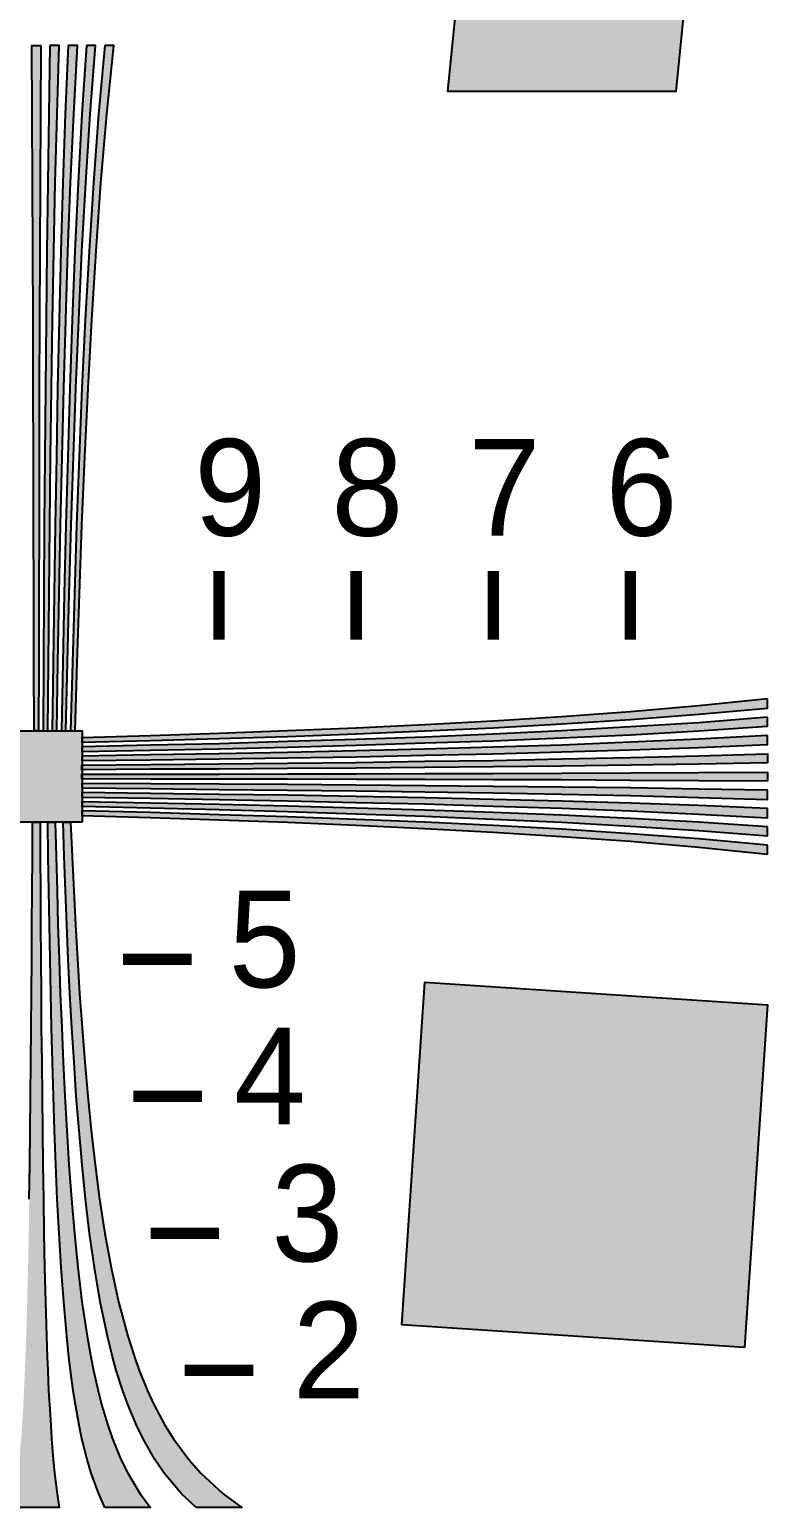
# Model space of a CAD drawing. Header units: millimetres. Extents: x 0 to 420, y 0 to 297.
# Drawn here: x 71.1 to 111.1, y 47 to 127.1 of the extents above; entities that cross this region are included whole.
import ezdxf

# ---------------------------------------------------------------- set-up
doc = ezdxf.new("R2010")
doc.units = ezdxf.units.MM
for name, color, linetype in [('LABELS', 7, 'Continuous'), ('PERIPHERY', 7, 'Continuous'), ('SFR', 7, 'Continuous')]:
    doc.layers.add(name, color=color, linetype=linetype)

msp = doc.modelspace()

# ---------------------------------------------------------------- hatches: boundary and pattern name
at = {"layer": 'PERIPHERY', "true_color": 0x000000}
h = msp.add_hatch(color=7, dxfattribs=at)
h.dxf.hatch_style = 1
h.paths.add_polyline_path([(71.748, 126.225), (71.723, 122.512), (71.711, 118.8), (71.686, 115.087), (71.674, 111.375), (71.661, 107.662), (71.661, 103.95), (71.649, 100.237), (71.637, 96.525), (71.637, 92.812), (71.625, 89.099), (71.378, 89.099), (71.365, 92.812), (71.365, 96.525), (71.353, 100.237), (71.353, 103.95), (71.341, 107.662), (71.329, 111.375), (71.316, 115.087), (71.291, 118.8), (71.279, 122.512), (71.254, 126.225), (71.748, 126.225)])
h = msp.add_hatch(color=7, dxfattribs=at)
h.dxf.hatch_style = 1
h.paths.add_polyline_path([(72.243, 126.225), (72.18, 122.512), (72.118, 118.8), (72.069, 115.087), (72.032, 111.375), (71.994, 107.662), (71.97, 103.95), (71.933, 100.237), (71.908, 96.525), (71.895, 92.812), (71.871, 89.099), (72.118, 89.099), (72.155, 92.812), (72.192, 96.525), (72.229, 100.237), (72.279, 103.95), (72.328, 107.662), (72.377, 111.375), (72.452, 115.087), (72.526, 118.8), (72.625, 122.512), (72.737, 126.225), (72.243, 126.225)])
h = msp.add_hatch(color=7, dxfattribs=at)
h.dxf.hatch_style = 1
h.paths.add_polyline_path([(73.233, 126.225), (73.072, 122.512), (72.948, 118.8), (72.837, 115.087), (72.738, 111.375), (72.651, 107.662), (72.589, 103.95), (72.515, 100.237), (72.466, 96.525), (72.416, 92.812), (72.367, 89.099), (72.614, 89.099), (72.676, 92.812), (72.738, 96.525), (72.812, 100.237), (72.899, 103.95), (72.985, 107.662), (73.097, 111.375), (73.209, 115.087), (73.357, 118.8), (73.53, 122.512), (73.728, 126.225), (73.233, 126.225)])
h = msp.add_hatch(color=7, dxfattribs=at)
h.dxf.hatch_style = 1
h.paths.add_polyline_path([(74.223, 126.225), (73.976, 122.512), (73.766, 118.8), (73.592, 115.087), (73.444, 111.375), (73.32, 107.662), (73.209, 103.95), (73.097, 100.237), (73.011, 96.525), (72.937, 92.812), (72.862, 89.099), (73.109, 89.099), (73.196, 92.812), (73.283, 96.525), (73.394, 100.237), (73.518, 103.95), (73.642, 107.662), (73.802, 111.375), (73.975, 115.087), (74.185, 118.8), (74.42, 122.512), (74.717, 126.225), (74.223, 126.225)])
h = msp.add_hatch(color=7, dxfattribs=at)
h.dxf.hatch_style = 1
h.paths.add_polyline_path([(75.213, 126.225), (74.878, 122.512), (74.594, 118.8), (74.359, 115.087), (74.149, 111.375), (73.976, 107.662), (73.827, 103.95), (73.678, 100.237), (73.567, 96.525), (73.456, 92.812), (73.357, 89.099), (73.604, 89.099), (73.715, 92.812), (73.839, 96.525), (73.975, 100.237), (74.136, 103.95), (74.309, 107.662), (74.507, 111.375), (74.742, 115.087), (75.002, 118.8), (75.324, 122.512), (75.707, 126.225), (75.213, 126.225)])
h = msp.add_hatch(color=7, dxfattribs=at)
h.dxf.hatch_style = 1
h.paths.add_polyline_path([(111.103, 90.831), (107.39, 90.448), (103.678, 90.126), (99.965, 89.866), (96.253, 89.631), (92.54, 89.433), (88.827, 89.247), (85.115, 89.099), (81.402, 88.962), (77.69, 88.838), (73.977, 88.727), (73.977, 88.48), (77.69, 88.579), (81.402, 88.69), (85.115, 88.802), (88.827, 88.938), (92.54, 89.099), (96.253, 89.272), (99.965, 89.482), (103.678, 89.717), (107.39, 90.001), (111.103, 90.336), (111.103, 90.831)])
h = msp.add_hatch(color=7, dxfattribs=at)
h.dxf.hatch_style = 1
h.paths.add_polyline_path([(111.103, 89.841), (107.39, 89.543), (103.678, 89.309), (99.965, 89.099), (96.253, 88.926), (92.54, 88.765), (88.827, 88.628), (85.115, 88.517), (81.402, 88.405), (77.69, 88.319), (73.977, 88.232), (73.977, 87.985), (77.69, 88.06), (81.402, 88.134), (85.115, 88.22), (88.827, 88.319), (92.54, 88.443), (96.253, 88.567), (99.965, 88.715), (103.678, 88.888), (107.39, 89.099), (111.103, 89.346), (111.103, 89.841)])
h = msp.add_hatch(color=7, dxfattribs=at)
h.dxf.hatch_style = 1
h.paths.add_polyline_path([(73.978, 84.15), (69.028, 84.15), (69.028, 89.1), (73.978, 89.1), (73.978, 84.15)])
h = msp.add_hatch(color=7, dxfattribs=at)
h.dxf.hatch_style = 1
h.paths.add_polyline_path([(111.103, 88.851), (107.39, 88.652), (103.678, 88.48), (99.965, 88.331), (96.253, 88.22), (92.54, 88.108), (88.827, 88.009), (85.115, 87.935), (81.402, 87.861), (77.69, 87.799), (73.977, 87.736), (73.977, 87.489), (77.69, 87.538), (81.402, 87.588), (85.115, 87.637), (88.827, 87.699), (92.54, 87.774), (96.253, 87.86), (99.965, 87.959), (103.678, 88.07), (107.39, 88.194), (111.103, 88.355), (111.103, 88.851)])
h = msp.add_hatch(color=7, dxfattribs=at)
h.dxf.hatch_style = 1
h.paths.add_polyline_path([(111.103, 87.366), (107.39, 87.304), (103.678, 87.242), (99.965, 87.193), (96.253, 87.155), (92.54, 87.118), (88.827, 87.081), (85.115, 87.056), (81.402, 87.031), (77.69, 87.019), (73.977, 86.994), (73.977, 87.241), (77.69, 87.278), (81.402, 87.316), (85.115, 87.353), (88.827, 87.39), (92.54, 87.452), (96.253, 87.502), (99.965, 87.576), (103.678, 87.65), (107.39, 87.749), (111.103, 87.861), (111.103, 87.366)])
h = msp.add_hatch(color=7, dxfattribs=at)
h.dxf.hatch_style = 1
h.paths.add_polyline_path([(111.103, 86.376), (107.39, 86.401), (103.678, 86.413), (99.965, 86.438), (96.253, 86.45), (92.54, 86.463), (88.827, 86.463), (85.115, 86.475), (81.402, 86.487), (77.69, 86.487), (73.977, 86.499), (73.977, 86.746), (77.69, 86.759), (81.402, 86.759), (85.115, 86.771), (88.827, 86.771), (92.54, 86.784), (96.253, 86.795), (99.965, 86.808), (103.678, 86.833), (107.39, 86.845), (111.103, 86.87), (111.103, 86.376)])
h = msp.add_hatch(color=7, dxfattribs=at)
h.dxf.hatch_style = 1
h.paths.add_polyline_path([(111.103, 85.881), (107.39, 85.943), (103.678, 86.005), (99.965, 86.054), (96.253, 86.092), (92.54, 86.129), (88.827, 86.154), (85.115, 86.191), (81.402, 86.216), (77.69, 86.228), (73.977, 86.253), (73.977, 86.006), (77.69, 85.968), (81.402, 85.931), (85.115, 85.894), (88.827, 85.845), (92.54, 85.796), (96.253, 85.746), (99.965, 85.672), (103.678, 85.597), (107.39, 85.498), (111.103, 85.387), (111.103, 85.881)])
h = msp.add_hatch(color=7, dxfattribs=at)
h.dxf.hatch_style = 1
h.paths.add_polyline_path([(111.103, 84.891), (107.39, 85.052), (103.678, 85.175), (99.965, 85.287), (96.253, 85.386), (92.54, 85.473), (88.827, 85.535), (85.115, 85.609), (81.402, 85.658), (77.69, 85.707), (73.977, 85.757), (73.977, 85.51), (77.69, 85.448), (81.402, 85.386), (85.115, 85.311), (88.827, 85.225), (92.54, 85.138), (96.253, 85.027), (99.965, 84.915), (103.678, 84.767), (107.39, 84.594), (111.103, 84.396), (111.103, 84.891)])
h = msp.add_hatch(color=7, dxfattribs=at)
h.dxf.hatch_style = 1
h.paths.add_polyline_path([(111.103, 83.901), (107.39, 84.148), (103.678, 84.358), (99.965, 84.532), (96.253, 84.68), (92.54, 84.804), (88.827, 84.915), (85.115, 85.027), (81.402, 85.113), (77.69, 85.187), (73.977, 85.262), (73.977, 85.015), (77.69, 84.928), (81.402, 84.841), (85.115, 84.73), (88.827, 84.606), (92.54, 84.482), (96.253, 84.322), (99.965, 84.149), (103.678, 83.939), (107.39, 83.703), (111.103, 83.406), (111.103, 83.901)])
h = msp.add_hatch(color=7, dxfattribs=at)
h.dxf.hatch_style = 1
h.paths.add_polyline_path([(70.265, 47.025), (70.377, 47.768), (70.513, 48.882), (70.587, 49.624), (70.674, 50.738), (70.736, 51.48), (70.798, 52.594), (70.835, 53.337), (70.884, 54.45), (70.91, 55.193), (70.959, 56.307), (71.008, 58.163), (71.058, 60.019), (71.095, 61.875), (71.12, 63.732), (71.145, 65.588), (71.169, 67.444), (71.194, 69.3), (71.207, 71.157), (71.231, 73.013), (71.244, 74.869), (71.256, 76.726), (71.268, 78.582), (71.28, 80.438), (71.293, 82.294), (71.293, 84.151), (71.713, 84.151), (71.713, 82.294), (71.726, 80.438), (71.738, 78.582), (71.75, 76.726), (71.762, 74.869), (71.774, 73.013), (71.799, 71.157), (71.812, 69.3), (71.837, 67.444), (71.862, 65.588), (71.887, 63.732), (71.912, 61.875), (71.949, 60.019), (71.998, 58.163), (72.047, 56.307), (72.097, 55.193), (72.122, 54.45), (72.171, 53.337), (72.208, 52.594), (72.282, 51.48), (72.332, 50.738), (72.418, 49.624), (72.493, 48.882), (72.629, 47.768), (72.74, 47.025), (70.265, 47.025)])
h = msp.add_hatch(color=7, dxfattribs=at)
h.dxf.hatch_style = 1
h.paths.add_polyline_path([(75.215, 47.025), (74.881, 47.768), (74.472, 48.882), (74.25, 49.624), (73.977, 50.738), (73.829, 51.48), (73.619, 52.594), (73.507, 53.337), (73.359, 54.45), (73.272, 55.193), (73.148, 56.307), (72.988, 58.163), (72.851, 60.019), (72.74, 61.875), (72.641, 63.732), (72.566, 65.588), (72.492, 67.444), (72.43, 69.3), (72.381, 71.157), (72.332, 73.013), (72.282, 74.869), (72.245, 76.726), (72.208, 78.582), (72.183, 80.438), (72.146, 82.294), (72.121, 84.151), (72.529, 84.151), (72.579, 82.294), (72.628, 80.438), (72.677, 78.582), (72.739, 76.726), (72.802, 74.869), (72.876, 73.013), (72.962, 71.157), (73.049, 69.3), (73.148, 67.444), (73.272, 65.588), (73.408, 63.732), (73.569, 61.875), (73.755, 60.019), (73.977, 58.163), (74.25, 56.307), (74.448, 55.193), (74.596, 54.45), (74.844, 53.337), (75.042, 52.594), (75.376, 51.48), (75.623, 50.738), (76.081, 49.624), (76.452, 48.882), (77.133, 47.768), (77.69, 47.025), (75.215, 47.025)])
h = msp.add_hatch(color=7, dxfattribs=at)
h.dxf.hatch_style = 1
h.paths.add_polyline_path([(80.165, 47.025), (79.373, 47.768), (78.433, 48.882), (77.926, 49.624), (77.282, 50.738), (76.923, 51.48), (76.453, 52.594), (76.181, 53.337), (75.834, 54.45), (75.624, 55.193), (75.352, 56.307), (74.968, 58.163), (74.659, 60.019), (74.386, 61.875), (74.164, 63.732), (73.978, 65.588), (73.817, 67.444), (73.669, 69.3), (73.545, 71.157), (73.433, 73.013), (73.322, 74.869), (73.236, 76.726), (73.149, 78.582), (73.075, 80.438), (73.013, 82.294), (72.951, 84.151), (73.359, 84.151), (73.446, 82.294), (73.532, 80.438), (73.619, 78.582), (73.73, 76.726), (73.842, 74.869), (73.978, 73.013), (74.126, 71.157), (74.287, 69.3), (74.473, 67.444), (74.683, 65.588), (74.93, 63.732), (75.215, 61.875), (75.549, 60.019), (75.958, 58.163), (76.453, 56.307), (76.812, 55.193), (77.072, 54.45), (77.517, 53.337), (77.864, 52.594), (78.47, 51.48), (78.928, 50.738), (79.757, 49.624), (80.413, 48.882), (81.626, 47.768), (82.641, 47.025), (80.165, 47.025)])
h = msp.add_hatch(color=7, dxfattribs=at)
h.dxf.hatch_style = 1
h.paths.add_polyline_path([(111.103, 82.91), (107.39, 83.245), (103.678, 83.529), (99.965, 83.765), (96.253, 83.975), (92.54, 84.148), (88.827, 84.297), (85.115, 84.445), (81.402, 84.557), (77.69, 84.668), (73.977, 84.767), (73.977, 84.52), (77.69, 84.408), (81.402, 84.285), (85.115, 84.148), (88.827, 83.988), (92.54, 83.814), (96.253, 83.617), (99.965, 83.381), (103.678, 83.121), (107.39, 82.8), (111.103, 82.416), (111.103, 82.91)])
at = {"layer": 'SFR', "true_color": 0x000000}
h = msp.add_hatch(color=7, dxfattribs=at)
h.dxf.hatch_style = 1
h.paths.add_polyline_path([(36.853, 173.25), (31.903, 123.75), (44.278, 123.75), (46.385, 144.824), (95.395, 139.923), (93.778, 123.749), (106.153, 123.749), (111.103, 173.249), (98.727, 173.249), (96.62, 152.175), (47.61, 157.076), (49.228, 173.249), (36.853, 173.249), (36.853, 173.25)])
h = msp.add_hatch(color=7, dxfattribs=at)
h.dxf.hatch_style = 1
h.paths.add_polyline_path([(109.866, 55.687), (91.303, 56.924), (92.54, 75.487), (111.104, 74.249), (109.866, 55.687)])

# ---------------------------------------------------------------- linework, layer by layer
at = {"layer": 'PERIPHERY', "color": 250}
for points in [[(71.748, 126.225), (71.723, 122.512), (71.711, 118.8), (71.686, 115.087), (71.674, 111.375), (71.661, 107.662), (71.661, 103.95), (71.649, 100.237), (71.637, 96.525), (71.637, 92.812), (71.625, 89.099), (71.378, 89.099), (71.365, 92.812), (71.365, 96.525), (71.353, 100.237), (71.353, 103.95), (71.341, 107.662), (71.329, 111.375), (71.316, 115.087), (71.291, 118.8), (71.279, 122.512), (71.254, 126.225), (71.748, 126.225)], [(72.243, 126.225), (72.18, 122.512), (72.118, 118.8), (72.069, 115.087), (72.032, 111.375), (71.994, 107.662), (71.97, 103.95), (71.933, 100.237), (71.908, 96.525), (71.895, 92.812), (71.871, 89.099), (72.118, 89.099), (72.155, 92.812), (72.192, 96.525), (72.229, 100.237), (72.279, 103.95), (72.328, 107.662), (72.377, 111.375), (72.452, 115.087), (72.526, 118.8), (72.625, 122.512), (72.737, 126.225), (72.243, 126.225)], [(73.233, 126.225), (73.072, 122.512), (72.948, 118.8), (72.837, 115.087), (72.738, 111.375), (72.651, 107.662), (72.589, 103.95), (72.515, 100.237), (72.466, 96.525), (72.416, 92.812), (72.367, 89.099), (72.614, 89.099), (72.676, 92.812), (72.738, 96.525), (72.812, 100.237), (72.899, 103.95), (72.985, 107.662), (73.097, 111.375), (73.209, 115.087), (73.357, 118.8), (73.53, 122.512), (73.728, 126.225), (73.233, 126.225)], [(74.223, 126.225), (73.976, 122.512), (73.766, 118.8), (73.592, 115.087), (73.444, 111.375), (73.32, 107.662), (73.209, 103.95), (73.097, 100.237), (73.011, 96.525), (72.937, 92.812), (72.862, 89.099), (73.109, 89.099), (73.196, 92.812), (73.283, 96.525), (73.394, 100.237), (73.518, 103.95), (73.642, 107.662), (73.802, 111.375), (73.975, 115.087), (74.185, 118.8), (74.42, 122.512), (74.717, 126.225), (74.223, 126.225)], [(75.213, 126.225), (74.878, 122.512), (74.594, 118.8), (74.359, 115.087), (74.149, 111.375), (73.976, 107.662), (73.827, 103.95), (73.678, 100.237), (73.567, 96.525), (73.456, 92.812), (73.357, 89.099), (73.604, 89.099), (73.715, 92.812), (73.839, 96.525), (73.975, 100.237), (74.136, 103.95), (74.309, 107.662), (74.507, 111.375), (74.742, 115.087), (75.002, 118.8), (75.324, 122.512), (75.707, 126.225), (75.213, 126.225)], [(111.103, 90.831), (107.39, 90.448), (103.678, 90.126), (99.965, 89.866), (96.253, 89.631), (92.54, 89.433), (88.827, 89.247), (85.115, 89.099), (81.402, 88.962), (77.69, 88.838), (73.977, 88.727), (73.977, 88.48), (77.69, 88.579), (81.402, 88.69), (85.115, 88.802), (88.827, 88.938), (92.54, 89.099), (96.253, 89.272), (99.965, 89.482), (103.678, 89.717), (107.39, 90.001), (111.103, 90.336), (111.103, 90.831)], [(111.103, 89.841), (107.39, 89.543), (103.678, 89.309), (99.965, 89.099), (96.253, 88.926), (92.54, 88.765), (88.827, 88.628), (85.115, 88.517), (81.402, 88.405), (77.69, 88.319), (73.977, 88.232), (73.977, 87.985), (77.69, 88.06), (81.402, 88.134), (85.115, 88.22), (88.827, 88.319), (92.54, 88.443), (96.253, 88.567), (99.965, 88.715), (103.678, 88.888), (107.39, 89.099), (111.103, 89.346), (111.103, 89.841)], [(73.978, 84.15), (69.028, 84.15), (69.028, 89.1), (73.978, 89.1), (73.978, 84.15)], [(111.103, 88.851), (107.39, 88.652), (103.678, 88.48), (99.965, 88.331), (96.253, 88.22), (92.54, 88.108), (88.827, 88.009), (85.115, 87.935), (81.402, 87.861), (77.69, 87.799), (73.977, 87.736), (73.977, 87.489), (77.69, 87.538), (81.402, 87.588), (85.115, 87.637), (88.827, 87.699), (92.54, 87.774), (96.253, 87.86), (99.965, 87.959), (103.678, 88.07), (107.39, 88.194), (111.103, 88.355), (111.103, 88.851)], [(111.103, 87.366), (107.39, 87.304), (103.678, 87.242), (99.965, 87.193), (96.253, 87.155), (92.54, 87.118), (88.827, 87.081), (85.115, 87.056), (81.402, 87.031), (77.69, 87.019), (73.977, 86.994), (73.977, 87.241), (77.69, 87.278), (81.402, 87.316), (85.115, 87.353), (88.827, 87.39), (92.54, 87.452), (96.253, 87.502), (99.965, 87.576), (103.678, 87.65), (107.39, 87.749), (111.103, 87.861), (111.103, 87.366)], [(111.103, 86.376), (107.39, 86.401), (103.678, 86.413), (99.965, 86.438), (96.253, 86.45), (92.54, 86.463), (88.827, 86.463), (85.115, 86.475), (81.402, 86.487), (77.69, 86.487), (73.977, 86.499), (73.977, 86.746), (77.69, 86.759), (81.402, 86.759), (85.115, 86.771), (88.827, 86.771), (92.54, 86.784), (96.253, 86.795), (99.965, 86.808), (103.678, 86.833), (107.39, 86.845), (111.103, 86.87), (111.103, 86.376)], [(111.103, 85.881), (107.39, 85.943), (103.678, 86.005), (99.965, 86.054), (96.253, 86.092), (92.54, 86.129), (88.827, 86.154), (85.115, 86.191), (81.402, 86.216), (77.69, 86.228), (73.977, 86.253), (73.977, 86.006), (77.69, 85.968), (81.402, 85.931), (85.115, 85.894), (88.827, 85.845), (92.54, 85.796), (96.253, 85.746), (99.965, 85.672), (103.678, 85.597), (107.39, 85.498), (111.103, 85.387), (111.103, 85.881)], [(111.103, 84.891), (107.39, 85.052), (103.678, 85.175), (99.965, 85.287), (96.253, 85.386), (92.54, 85.473), (88.827, 85.535), (85.115, 85.609), (81.402, 85.658), (77.69, 85.707), (73.977, 85.757), (73.977, 85.51), (77.69, 85.448), (81.402, 85.386), (85.115, 85.311), (88.827, 85.225), (92.54, 85.138), (96.253, 85.027), (99.965, 84.915), (103.678, 84.767), (107.39, 84.594), (111.103, 84.396), (111.103, 84.891)], [(111.103, 83.901), (107.39, 84.148), (103.678, 84.358), (99.965, 84.532), (96.253, 84.68), (92.54, 84.804), (88.827, 84.915), (85.115, 85.027), (81.402, 85.113), (77.69, 85.187), (73.977, 85.262), (73.977, 85.015), (77.69, 84.928), (81.402, 84.841), (85.115, 84.73), (88.827, 84.606), (92.54, 84.482), (96.253, 84.322), (99.965, 84.149), (103.678, 83.939), (107.39, 83.703), (111.103, 83.406), (111.103, 83.901)], [(75.215, 47.025), (74.881, 47.768), (74.472, 48.882), (74.25, 49.624), (73.977, 50.738), (73.829, 51.48), (73.619, 52.594), (73.507, 53.337), (73.359, 54.45), (73.272, 55.193), (73.148, 56.307), (72.988, 58.163), (72.851, 60.019), (72.74, 61.875), (72.641, 63.732), (72.566, 65.588), (72.492, 67.444), (72.43, 69.3), (72.381, 71.157), (72.332, 73.013), (72.282, 74.869), (72.245, 76.726), (72.208, 78.582), (72.183, 80.438), (72.146, 82.294), (72.121, 84.151), (72.529, 84.151), (72.579, 82.294), (72.628, 80.438), (72.677, 78.582), (72.739, 76.726), (72.802, 74.869), (72.876, 73.013), (72.962, 71.157), (73.049, 69.3), (73.148, 67.444), (73.272, 65.588), (73.408, 63.732), (73.569, 61.875), (73.755, 60.019), (73.977, 58.163), (74.25, 56.307), (74.448, 55.193), (74.596, 54.45), (74.844, 53.337), (75.042, 52.594), (75.376, 51.48), (75.623, 50.738), (76.081, 49.624), (76.452, 48.882), (77.133, 47.768), (77.69, 47.025), (75.215, 47.025)], [(80.165, 47.025), (79.373, 47.768), (78.433, 48.882), (77.926, 49.624), (77.282, 50.738), (76.923, 51.48), (76.453, 52.594), (76.181, 53.337), (75.834, 54.45), (75.624, 55.193), (75.352, 56.307), (74.968, 58.163), (74.659, 60.019), (74.386, 61.875), (74.164, 63.732), (73.978, 65.588), (73.817, 67.444), (73.669, 69.3), (73.545, 71.157), (73.433, 73.013), (73.322, 74.869), (73.236, 76.726), (73.149, 78.582), (73.075, 80.438), (73.013, 82.294), (72.951, 84.151), (73.359, 84.151), (73.446, 82.294), (73.532, 80.438), (73.619, 78.582), (73.73, 76.726), (73.842, 74.869), (73.978, 73.013), (74.126, 71.157), (74.287, 69.3), (74.473, 67.444), (74.683, 65.588), (74.93, 63.732), (75.215, 61.875), (75.549, 60.019), (75.958, 58.163), (76.453, 56.307), (76.812, 55.193), (77.072, 54.45), (77.517, 53.337), (77.864, 52.594), (78.47, 51.48), (78.928, 50.738), (79.757, 49.624), (80.413, 48.882), (81.626, 47.768), (82.641, 47.025), (80.165, 47.025)], [(111.103, 82.91), (107.39, 83.245), (103.678, 83.529), (99.965, 83.765), (96.253, 83.975), (92.54, 84.148), (88.827, 84.297), (85.115, 84.445), (81.402, 84.557), (77.69, 84.668), (73.977, 84.767), (73.977, 84.52), (77.69, 84.408), (81.402, 84.285), (85.115, 84.148), (88.827, 83.988), (92.54, 83.814), (96.253, 83.617), (99.965, 83.381), (103.678, 83.121), (107.39, 82.8), (111.103, 82.416), (111.103, 82.91)]]:
    msp.add_lwpolyline(points, close=True, dxfattribs=at)
at = {"layer": 'PERIPHERY', "color": 250, "lineweight": 35, "const_width": 0.619}
for points in [[(81.403, 94.048), (81.403, 97.761)], [(88.828, 94.048), (88.828, 97.761)], [(96.253, 94.048), (96.253, 97.761)], [(103.678, 94.048), (103.678, 97.761)], [(79.918, 76.725), (76.206, 76.725)], [(80.475, 69.3), (76.763, 69.3)], [(81.403, 61.875), (77.691, 61.875)], [(83.26, 54.45), (79.547, 54.45)]]:
    msp.add_lwpolyline(points, dxfattribs=at)
at = {"layer": 'PERIPHERY', "color": 250}
msp.add_lwpolyline([(71.12, 63.732), (71.145, 65.588), (71.169, 67.444), (71.194, 69.3), (71.207, 71.157), (71.231, 73.013), (71.244, 74.869), (71.256, 76.726), (71.268, 78.582), (71.28, 80.438), (71.293, 82.294), (71.293, 84.151), (71.713, 84.151), (71.713, 82.294), (71.726, 80.438), (71.738, 78.582), (71.75, 76.726), (71.762, 74.869), (71.774, 73.013), (71.799, 71.157), (71.812, 69.3), (71.837, 67.444), (71.862, 65.588), (71.887, 63.732), (71.912, 61.875), (71.949, 60.019), (71.998, 58.163), (72.047, 56.307), (72.097, 55.193), (72.122, 54.45), (72.171, 53.337), (72.208, 52.594), (72.282, 51.48), (72.332, 50.738), (72.418, 49.624), (72.493, 48.882), (72.629, 47.768), (72.74, 47.025), (70.265, 47.025)], dxfattribs=at)
at = {"layer": 'PERIPHERY', "color": 250, "true_color": 0x000000}
for points in [[(71.748, 126.225), (71.254, 126.225), (71.279, 122.512)], [(71.748, 126.225), (71.279, 122.512), (71.291, 118.8)], [(71.748, 126.225), (71.291, 118.8), (71.316, 115.087)], [(71.748, 126.225), (71.316, 115.087), (71.329, 111.375)], [(71.748, 126.225), (71.329, 111.375), (71.341, 107.662)], [(71.748, 126.225), (71.341, 107.662), (71.353, 103.95)], [(71.748, 126.225), (71.353, 103.95), (71.353, 100.237)], [(71.748, 126.225), (71.353, 100.237), (71.365, 96.525)], [(71.748, 126.225), (71.365, 96.525), (71.365, 92.812)], [(71.748, 126.225), (71.365, 92.812), (71.378, 89.099)], [(71.378, 89.099), (71.723, 122.512), (71.748, 126.225)], [(72.737, 126.225), (71.97, 103.95), (71.933, 100.237)], [(71.933, 100.237), (72.625, 122.512), (72.737, 126.225)], [(72.737, 126.225), (71.994, 107.662), (71.97, 103.95)], [(72.737, 126.225), (72.032, 111.375), (71.994, 107.662)], [(72.737, 126.225), (72.069, 115.087), (72.032, 111.375)], [(72.737, 126.225), (72.118, 118.8), (72.069, 115.087)], [(72.737, 126.225), (72.18, 122.512), (72.118, 118.8)], [(72.737, 126.225), (72.243, 126.225), (72.18, 122.512)], [(73.728, 126.225), (72.738, 111.375), (72.651, 107.662)], [(72.651, 107.662), (73.53, 122.512), (73.728, 126.225)], [(73.728, 126.225), (72.837, 115.087), (72.738, 111.375)], [(73.728, 126.225), (72.948, 118.8), (72.837, 115.087)], [(73.728, 126.225), (73.072, 122.512), (72.948, 118.8)], [(73.728, 126.225), (73.233, 126.225), (73.072, 122.512)], [(74.717, 126.225), (73.592, 115.087), (73.444, 111.375)], [(73.444, 111.375), (74.42, 122.512), (74.717, 126.225)], [(74.717, 126.225), (73.766, 118.8), (73.592, 115.087)], [(74.717, 126.225), (73.976, 122.512), (73.766, 118.8)], [(74.717, 126.225), (74.223, 126.225), (73.976, 122.512)], [(75.707, 126.225), (74.359, 115.087), (74.149, 111.375)], [(74.149, 111.375), (75.324, 122.512), (75.707, 126.225)], [(75.707, 126.225), (74.594, 118.8), (74.359, 115.087)], [(75.707, 126.225), (74.878, 122.512), (74.594, 118.8)], [(75.707, 126.225), (75.213, 126.225), (74.878, 122.512)], [(71.378, 89.099), (71.711, 118.8), (71.723, 122.512)], [(71.933, 100.237), (72.526, 118.8), (72.625, 122.512)], [(72.651, 107.662), (73.357, 118.8), (73.53, 122.512)], [(73.444, 111.375), (74.185, 118.8), (74.42, 122.512)], [(74.149, 111.375), (75.002, 118.8), (75.324, 122.512)], [(71.378, 89.099), (71.686, 115.087), (71.711, 118.8)], [(71.933, 100.237), (72.452, 115.087), (72.526, 118.8)], [(72.651, 107.662), (73.209, 115.087), (73.357, 118.8)], [(73.444, 111.375), (73.975, 115.087), (74.185, 118.8)], [(74.149, 111.375), (74.742, 115.087), (75.002, 118.8)], [(71.378, 89.099), (71.674, 111.375), (71.686, 115.087)], [(71.933, 100.237), (72.377, 111.375), (72.452, 115.087)], [(72.651, 107.662), (73.097, 111.375), (73.209, 115.087)], [(73.444, 111.375), (73.802, 111.375), (73.975, 115.087)], [(74.149, 111.375), (74.507, 111.375), (74.742, 115.087)], [(71.378, 89.099), (71.661, 107.662), (71.674, 111.375)], [(71.933, 100.237), (72.328, 107.662), (72.377, 111.375)], [(72.651, 107.662), (72.985, 107.662), (73.097, 111.375)], [(73.444, 111.375), (72.937, 92.812), (72.862, 89.099)], [(73.444, 111.375), (72.862, 89.099), (73.109, 89.099)], [(73.444, 111.375), (73.011, 96.525), (72.937, 92.812)], [(73.444, 111.375), (73.097, 100.237), (73.011, 96.525)], [(73.444, 111.375), (73.209, 103.95), (73.097, 100.237)], [(73.444, 111.375), (73.109, 89.099), (73.196, 92.812)], [(73.444, 111.375), (73.196, 92.812), (73.283, 96.525)], [(73.444, 111.375), (73.32, 107.662), (73.209, 103.95)], [(73.444, 111.375), (73.283, 96.525), (73.394, 100.237)], [(74.149, 111.375), (73.456, 92.812), (73.357, 89.099)], [(74.149, 111.375), (73.357, 89.099), (73.604, 89.099)], [(73.444, 111.375), (73.394, 100.237), (73.518, 103.95)], [(73.444, 111.375), (73.518, 103.95), (73.642, 107.662)], [(73.444, 111.375), (73.642, 107.662), (73.802, 111.375)], [(74.149, 111.375), (73.567, 96.525), (73.456, 92.812)], [(74.149, 111.375), (73.678, 100.237), (73.567, 96.525)], [(74.149, 111.375), (73.604, 89.099), (73.715, 92.812)], [(74.149, 111.375), (73.827, 103.95), (73.678, 100.237)], [(74.149, 111.375), (73.715, 92.812), (73.839, 96.525)], [(74.149, 111.375), (73.976, 107.662), (73.827, 103.95)], [(74.149, 111.375), (73.839, 96.525), (73.975, 100.237)], [(74.149, 111.375), (73.975, 100.237), (74.136, 103.95)], [(74.149, 111.375), (74.136, 103.95), (74.309, 107.662)], [(74.149, 111.375), (74.309, 107.662), (74.507, 111.375)], [(71.378, 89.099), (71.661, 103.95), (71.661, 107.662)], [(71.933, 100.237), (72.279, 103.95), (72.328, 107.662)], [(72.651, 107.662), (72.416, 92.812), (72.367, 89.099)], [(72.651, 107.662), (72.367, 89.099), (72.614, 89.099)], [(72.651, 107.662), (72.466, 96.525), (72.416, 92.812)], [(72.651, 107.662), (72.589, 103.95), (72.466, 96.525)], [(72.651, 107.662), (72.614, 89.099), (72.676, 92.812)], [(72.651, 107.662), (72.676, 92.812), (72.738, 96.525)], [(72.651, 107.662), (72.738, 96.525), (72.812, 100.237)], [(72.651, 107.662), (72.812, 100.237), (72.899, 103.95)], [(72.651, 107.662), (72.899, 103.95), (72.985, 107.662)], [(71.378, 89.099), (71.649, 100.237), (71.661, 103.95)], [(71.933, 100.237), (72.229, 100.237), (72.279, 103.95)], [(72.589, 103.95), (72.515, 100.237), (72.466, 96.525)], [(71.378, 89.099), (71.637, 96.525), (71.649, 100.237)], [(71.933, 100.237), (71.908, 96.525), (71.895, 92.812)], [(71.933, 100.237), (71.895, 92.812), (72.118, 89.099)], [(71.933, 100.237), (72.118, 89.099), (72.155, 92.812)], [(71.933, 100.237), (72.155, 92.812), (72.192, 96.525)], [(71.933, 100.237), (72.192, 96.525), (72.229, 100.237)], [(71.378, 89.099), (71.637, 92.812), (71.637, 96.525)], [(71.378, 89.099), (71.625, 89.099), (71.637, 92.812)], [(71.895, 92.812), (71.871, 89.099), (72.118, 89.099)], [(111.103, 90.336), (111.103, 90.831), (107.39, 90.448)], [(111.103, 90.336), (88.827, 89.247), (73.977, 88.48)], [(111.103, 90.336), (73.977, 88.48), (77.69, 88.579)], [(111.103, 90.336), (77.69, 88.579), (81.402, 88.69)], [(111.103, 90.336), (81.402, 88.69), (85.115, 88.802)], [(111.103, 90.336), (85.115, 88.802), (88.827, 88.938)], [(111.103, 90.336), (92.54, 89.433), (88.827, 89.247)], [(111.103, 90.336), (88.827, 88.938), (92.54, 89.099)], [(111.103, 90.336), (96.253, 89.631), (92.54, 89.433)], [(111.103, 90.336), (92.54, 89.099), (96.253, 89.272)], [(111.103, 90.336), (99.965, 89.866), (96.253, 89.631)], [(111.103, 90.336), (96.253, 89.272), (99.965, 89.482)], [(111.103, 90.336), (103.678, 90.126), (99.965, 89.866)], [(111.103, 90.336), (99.965, 89.482), (103.678, 89.717)], [(111.103, 90.336), (107.39, 90.448), (103.678, 90.126)], [(103.678, 89.717), (107.39, 90.001), (111.103, 90.336)], [(111.103, 89.346), (111.103, 89.841), (107.39, 89.543)], [(73.978, 84.15), (73.978, 89.1), (69.028, 89.1)], [(69.028, 89.1), (69.028, 84.15), (73.978, 84.15)], [(111.103, 89.346), (88.827, 88.628), (73.977, 87.985)], [(111.103, 89.346), (73.977, 87.985), (77.69, 88.06)], [(88.827, 89.247), (85.115, 89.099), (73.977, 88.48)], [(85.115, 89.099), (81.402, 88.962), (73.977, 88.48)], [(81.402, 88.962), (77.69, 88.838), (73.977, 88.48)], [(111.103, 89.346), (77.69, 88.06), (81.402, 88.134)], [(111.103, 89.346), (81.402, 88.134), (85.115, 88.22)], [(111.103, 89.346), (85.115, 88.22), (88.827, 88.319)], [(111.103, 89.346), (92.54, 88.765), (88.827, 88.628)], [(111.103, 89.346), (88.827, 88.319), (92.54, 88.443)], [(111.103, 89.346), (96.253, 88.926), (92.54, 88.765)], [(111.103, 89.346), (92.54, 88.443), (96.253, 88.567)], [(111.103, 89.346), (99.965, 89.099), (96.253, 88.926)], [(111.103, 89.346), (96.253, 88.567), (99.965, 88.715)], [(111.103, 89.346), (103.678, 89.309), (99.965, 89.099)], [(111.103, 89.346), (99.965, 88.715), (103.678, 88.888)], [(111.103, 89.346), (107.39, 89.543), (103.678, 89.309)], [(103.678, 88.888), (107.39, 89.099), (111.103, 89.346)], [(77.69, 88.838), (73.977, 88.727), (73.977, 88.48)], [(88.827, 88.628), (81.402, 88.405), (73.977, 87.985)], [(81.402, 88.405), (77.69, 88.319), (73.977, 87.985)], [(111.103, 88.355), (77.69, 87.799), (73.977, 87.736)], [(111.103, 88.355), (73.977, 87.736), (73.977, 87.489)], [(111.103, 88.355), (73.977, 87.489), (77.69, 87.538)], [(77.69, 88.319), (73.977, 88.232), (73.977, 87.985)], [(111.103, 88.355), (81.402, 87.861), (77.69, 87.799)], [(111.103, 88.355), (77.69, 87.538), (81.402, 87.588)], [(88.827, 88.628), (85.115, 88.517), (81.402, 88.405)], [(111.103, 88.355), (85.115, 87.935), (81.402, 87.861)], [(111.103, 88.355), (81.402, 87.588), (85.115, 87.637)], [(111.103, 88.355), (88.827, 88.009), (85.115, 87.935)], [(111.103, 88.355), (85.115, 87.637), (88.827, 87.699)], [(111.103, 88.355), (92.54, 88.108), (88.827, 88.009)], [(111.103, 88.355), (88.827, 87.699), (92.54, 87.774)], [(111.103, 88.355), (96.253, 88.22), (92.54, 88.108)], [(111.103, 88.355), (92.54, 87.774), (96.253, 87.86)], [(111.103, 88.355), (99.965, 88.331), (96.253, 88.22)], [(111.103, 88.355), (96.253, 87.86), (99.965, 87.959)], [(111.103, 88.355), (103.678, 88.48), (99.965, 88.331)], [(111.103, 88.355), (99.965, 87.959), (103.678, 88.07)], [(111.103, 88.355), (107.39, 88.652), (103.678, 88.48)], [(103.678, 88.07), (107.39, 88.194), (111.103, 88.355)], [(111.103, 88.355), (111.103, 88.851), (107.39, 88.652)], [(111.103, 87.366), (77.69, 87.278), (73.977, 87.241)], [(111.103, 87.366), (73.977, 87.241), (73.977, 86.994)], [(111.103, 87.366), (73.977, 86.994), (77.69, 87.019)], [(111.103, 87.366), (81.402, 87.316), (77.69, 87.278)], [(111.103, 87.366), (77.69, 87.019), (81.402, 87.031)], [(111.103, 87.366), (85.115, 87.353), (81.402, 87.316)], [(111.103, 87.366), (81.402, 87.031), (85.115, 87.056)], [(111.103, 87.366), (88.827, 87.39), (85.115, 87.353)], [(111.103, 87.366), (85.115, 87.056), (88.827, 87.081)], [(111.103, 87.366), (92.54, 87.452), (88.827, 87.39)], [(111.103, 87.366), (88.827, 87.081), (92.54, 87.118)], [(111.103, 87.366), (96.253, 87.502), (92.54, 87.452)], [(111.103, 87.366), (92.54, 87.118), (96.253, 87.155)], [(111.103, 87.366), (99.965, 87.576), (96.253, 87.502)], [(111.103, 87.366), (96.253, 87.155), (99.965, 87.193)], [(111.103, 87.366), (103.678, 87.65), (99.965, 87.576)], [(99.965, 87.193), (107.39, 87.304), (111.103, 87.366)], [(99.965, 87.193), (103.678, 87.242), (107.39, 87.304)], [(111.103, 87.366), (107.39, 87.749), (103.678, 87.65)], [(111.103, 87.366), (111.103, 87.861), (107.39, 87.749)], [(111.103, 86.376), (77.69, 86.759), (73.977, 86.746)], [(73.977, 86.746), (73.977, 86.499), (77.69, 86.487)], [(73.977, 86.746), (77.69, 86.487), (81.402, 86.487)], [(73.977, 86.746), (81.402, 86.487), (85.115, 86.475)], [(73.977, 86.746), (85.115, 86.475), (88.827, 86.463)], [(73.977, 86.746), (88.827, 86.463), (92.54, 86.463)], [(73.977, 86.746), (92.54, 86.463), (96.253, 86.45)], [(73.977, 86.746), (96.253, 86.45), (99.965, 86.438)], [(73.977, 86.746), (99.965, 86.438), (103.678, 86.413)], [(73.977, 86.746), (103.678, 86.413), (107.39, 86.401)], [(73.977, 86.746), (107.39, 86.401), (111.103, 86.376)], [(111.103, 86.376), (81.402, 86.759), (77.69, 86.759)], [(111.103, 86.376), (85.115, 86.771), (81.402, 86.759)], [(111.103, 86.376), (88.827, 86.771), (85.115, 86.771)], [(111.103, 86.376), (92.54, 86.784), (88.827, 86.771)], [(111.103, 86.376), (96.253, 86.795), (92.54, 86.784)], [(111.103, 86.376), (99.965, 86.808), (96.253, 86.795)], [(111.103, 86.376), (103.678, 86.833), (99.965, 86.808)], [(111.103, 86.376), (107.39, 86.845), (103.678, 86.833)], [(111.103, 86.376), (111.103, 86.87), (107.39, 86.845)], [(77.69, 86.228), (73.977, 86.253), (73.977, 86.006)], [(85.115, 86.191), (77.69, 86.228), (73.977, 86.006)], [(85.115, 86.191), (73.977, 86.006), (77.69, 85.968)], [(92.54, 85.473), (77.69, 85.707), (73.977, 85.757)], [(92.54, 85.473), (73.977, 85.757), (73.977, 85.51)], [(85.115, 86.191), (81.402, 86.216), (77.69, 86.228)], [(85.115, 86.191), (77.69, 85.968), (81.402, 85.931)], [(92.54, 85.473), (81.402, 85.658), (77.69, 85.707)], [(85.115, 86.191), (81.402, 85.931), (85.115, 85.894)], [(111.103, 85.387), (88.827, 86.154), (85.115, 86.191)], [(85.115, 86.191), (85.115, 85.894), (88.827, 85.845)], [(85.115, 86.191), (88.827, 85.845), (92.54, 85.796)], [(85.115, 86.191), (92.54, 85.796), (96.253, 85.746)], [(85.115, 86.191), (96.253, 85.746), (99.965, 85.672)], [(85.115, 86.191), (99.965, 85.672), (103.678, 85.597)], [(85.115, 86.191), (103.678, 85.597), (107.39, 85.498)], [(85.115, 86.191), (107.39, 85.498), (111.103, 85.387)], [(111.103, 85.387), (92.54, 86.129), (88.827, 86.154)], [(111.103, 85.387), (96.253, 86.092), (92.54, 86.129)], [(111.103, 85.387), (99.965, 86.054), (96.253, 86.092)], [(111.103, 85.387), (103.678, 86.005), (99.965, 86.054)], [(111.103, 85.387), (107.39, 85.943), (103.678, 86.005)], [(111.103, 85.387), (111.103, 85.881), (107.39, 85.943)], [(92.54, 85.473), (73.977, 85.51), (77.69, 85.448)], [(96.253, 84.68), (77.69, 85.187), (73.977, 85.262)], [(96.253, 84.68), (73.977, 85.262), (73.977, 85.015)], [(96.253, 84.68), (73.977, 85.015), (77.69, 84.928)], [(92.54, 85.473), (77.69, 85.448), (81.402, 85.386)], [(96.253, 84.68), (81.402, 85.113), (77.69, 85.187)], [(96.253, 84.68), (77.69, 84.928), (81.402, 84.841)], [(88.827, 85.535), (85.115, 85.609), (81.402, 85.658)], [(92.54, 85.473), (88.827, 85.535), (81.402, 85.658)], [(92.54, 85.473), (81.402, 85.386), (85.115, 85.311)], [(96.253, 84.68), (85.115, 85.027), (81.402, 85.113)], [(92.54, 85.473), (85.115, 85.311), (88.827, 85.225)], [(96.253, 84.68), (88.827, 84.915), (85.115, 85.027)], [(92.54, 85.473), (88.827, 85.225), (92.54, 85.138)], [(96.253, 84.68), (92.54, 84.804), (88.827, 84.915)], [(111.103, 84.396), (96.253, 85.386), (92.54, 85.473)], [(92.54, 85.473), (92.54, 85.138), (96.253, 85.027)], [(92.54, 85.473), (96.253, 85.027), (99.965, 84.915)], [(92.54, 85.473), (99.965, 84.915), (103.678, 84.767)], [(92.54, 85.473), (103.678, 84.767), (107.39, 84.594)], [(92.54, 85.473), (107.39, 84.594), (111.103, 84.396)], [(111.103, 84.396), (99.965, 85.287), (96.253, 85.386)], [(111.103, 84.396), (103.678, 85.175), (99.965, 85.287)], [(111.103, 84.396), (107.39, 85.052), (103.678, 85.175)], [(111.103, 84.396), (111.103, 84.891), (107.39, 85.052)], [(71.713, 82.294), (71.713, 84.151), (71.293, 84.151)], [(71.726, 80.438), (71.713, 82.294), (71.293, 84.151)], [(71.738, 78.582), (71.726, 80.438), (71.293, 84.151)], [(71.75, 76.726), (71.738, 78.582), (71.293, 84.151)], [(71.762, 74.869), (71.75, 76.726), (71.293, 84.151)], [(71.774, 73.013), (71.762, 74.869), (71.293, 84.151)], [(71.812, 69.3), (71.774, 73.013), (71.293, 84.151)], [(71.912, 61.875), (71.812, 69.3), (71.293, 84.151)], [(71.949, 60.019), (71.912, 61.875), (71.293, 84.151)], [(71.998, 58.163), (71.949, 60.019), (71.293, 84.151)], [(71.998, 58.163), (71.293, 84.151), (71.293, 82.294)], [(72.579, 82.294), (72.529, 84.151), (72.121, 84.151)], [(72.628, 80.438), (72.579, 82.294), (72.121, 84.151)], [(72.677, 78.582), (72.628, 80.438), (72.121, 84.151)], [(72.739, 76.726), (72.677, 78.582), (72.121, 84.151)], [(72.802, 74.869), (72.739, 76.726), (72.121, 84.151)], [(72.876, 73.013), (72.802, 74.869), (72.121, 84.151)], [(72.962, 71.157), (72.876, 73.013), (72.121, 84.151)], [(73.049, 69.3), (72.962, 71.157), (72.121, 84.151)], [(73.148, 67.444), (73.049, 69.3), (72.121, 84.151)], [(73.148, 67.444), (72.121, 84.151), (72.146, 82.294)], [(73.446, 82.294), (73.359, 84.151), (72.951, 84.151)], [(73.532, 80.438), (73.446, 82.294), (72.951, 84.151)], [(73.619, 78.582), (73.532, 80.438), (72.951, 84.151)], [(73.842, 74.869), (73.619, 78.582), (72.951, 84.151)], [(73.978, 73.013), (73.842, 74.869), (72.951, 84.151)], [(74.126, 71.157), (73.978, 73.013), (72.951, 84.151)], [(74.287, 69.3), (74.126, 71.157), (72.951, 84.151)], [(74.287, 69.3), (72.951, 84.151), (73.013, 82.294)], [(96.253, 83.975), (77.69, 84.668), (73.977, 84.767)], [(96.253, 83.975), (73.977, 84.767), (73.977, 84.52)], [(96.253, 83.975), (73.977, 84.52), (77.69, 84.408)], [(96.253, 83.975), (81.402, 84.557), (77.69, 84.668)], [(96.253, 83.975), (77.69, 84.408), (81.402, 84.285)], [(96.253, 84.68), (81.402, 84.841), (85.115, 84.73)], [(96.253, 83.975), (85.115, 84.445), (81.402, 84.557)], [(96.253, 83.975), (81.402, 84.285), (85.115, 84.148)], [(96.253, 84.68), (85.115, 84.73), (88.827, 84.606)], [(96.253, 83.975), (88.827, 84.297), (85.115, 84.445)], [(96.253, 83.975), (85.115, 84.148), (88.827, 83.988)], [(96.253, 84.68), (88.827, 84.606), (92.54, 84.482)], [(96.253, 83.975), (92.54, 84.148), (88.827, 84.297)], [(96.253, 84.68), (92.54, 84.482), (96.253, 84.322)], [(111.103, 83.406), (99.965, 84.532), (96.253, 84.68)], [(96.253, 84.68), (96.253, 84.322), (99.965, 84.149)], [(96.253, 84.68), (99.965, 84.149), (103.678, 83.939)], [(96.253, 84.68), (103.678, 83.939), (107.39, 83.703)], [(96.253, 84.68), (107.39, 83.703), (111.103, 83.406)], [(111.103, 83.406), (103.678, 84.358), (99.965, 84.532)], [(111.103, 83.406), (107.39, 84.148), (103.678, 84.358)], [(111.103, 83.406), (111.103, 83.901), (107.39, 84.148)], [(96.253, 83.975), (88.827, 83.988), (92.54, 83.814)], [(96.253, 83.975), (92.54, 83.814), (96.253, 83.617)], [(111.103, 82.416), (99.965, 83.765), (96.253, 83.975)], [(96.253, 83.975), (96.253, 83.617), (99.965, 83.381)], [(96.253, 83.975), (99.965, 83.381), (103.678, 83.121)], [(96.253, 83.975), (103.678, 83.121), (107.39, 82.8)], [(96.253, 83.975), (107.39, 82.8), (111.103, 82.416)], [(111.103, 82.416), (103.678, 83.529), (99.965, 83.765)], [(111.103, 82.416), (107.39, 83.245), (103.678, 83.529)], [(111.103, 82.416), (111.103, 82.91), (107.39, 83.245)], [(71.998, 58.163), (71.293, 82.294), (71.28, 80.438)], [(73.272, 65.588), (73.148, 67.444), (72.146, 82.294)], [(73.272, 65.588), (72.146, 82.294), (72.183, 80.438)], [(74.287, 69.3), (73.013, 82.294), (73.075, 80.438)], [(71.998, 58.163), (71.28, 80.438), (71.268, 78.582)], [(73.272, 65.588), (72.183, 80.438), (72.208, 78.582)], [(74.473, 67.444), (74.287, 69.3), (73.075, 80.438)], [(74.473, 67.444), (73.075, 80.438), (73.149, 78.582)], [(71.998, 58.163), (71.268, 78.582), (71.256, 76.726)], [(73.408, 63.732), (73.272, 65.588), (72.208, 78.582)], [(73.408, 63.732), (72.208, 78.582), (72.245, 76.726)], [(74.683, 65.588), (74.473, 67.444), (73.149, 78.582)], [(74.683, 65.588), (73.149, 78.582), (73.236, 76.726)], [(73.842, 74.869), (73.73, 76.726), (73.619, 78.582)], [(71.998, 58.163), (71.256, 76.726), (71.244, 74.869)], [(73.569, 61.875), (73.408, 63.732), (72.245, 76.726)], [(73.569, 61.875), (72.245, 76.726), (72.282, 74.869)], [(74.683, 65.588), (73.236, 76.726), (73.322, 74.869)], [(71.998, 58.163), (71.244, 74.869), (71.231, 73.013)], [(73.569, 61.875), (72.282, 74.869), (72.332, 73.013)], [(74.93, 63.732), (74.683, 65.588), (73.322, 74.869)], [(74.93, 63.732), (73.322, 74.869), (73.433, 73.013)], [(71.998, 58.163), (71.231, 73.013), (71.207, 71.157)], [(71.812, 69.3), (71.799, 71.157), (71.774, 73.013)], [(73.755, 60.019), (73.569, 61.875), (72.332, 73.013)], [(73.755, 60.019), (72.332, 73.013), (72.381, 71.157)], [(75.215, 61.875), (74.93, 63.732), (73.433, 73.013)], [(75.215, 61.875), (73.433, 73.013), (73.545, 71.157)], [(71.998, 58.163), (71.207, 71.157), (71.194, 69.3)], [(75.215, 47.025), (73.755, 60.019), (72.381, 71.157)], [(75.215, 47.025), (72.381, 71.157), (72.43, 69.3)], [(75.215, 61.875), (73.545, 71.157), (73.669, 69.3)], [(71.998, 58.163), (71.194, 69.3), (71.169, 67.444)], [(71.862, 65.588), (71.837, 67.444), (71.812, 69.3)], [(71.887, 63.732), (71.862, 65.588), (71.812, 69.3)], [(71.912, 61.875), (71.887, 63.732), (71.812, 69.3)], [(75.215, 47.025), (72.43, 69.3), (72.492, 67.444)], [(75.549, 60.019), (75.215, 61.875), (73.669, 69.3)], [(75.549, 60.019), (73.669, 69.3), (73.817, 67.444)], [(71.998, 58.163), (71.169, 67.444), (71.145, 65.588)], [(75.215, 47.025), (72.492, 67.444), (72.566, 65.588)], [(75.958, 58.163), (75.549, 60.019), (73.817, 67.444)], [(75.958, 58.163), (73.817, 67.444), (73.978, 65.588)], [(71.998, 58.163), (71.145, 65.588), (71.12, 63.732)], [(75.215, 47.025), (72.566, 65.588), (72.641, 63.732)], [(75.958, 58.163), (73.978, 65.588), (74.164, 63.732)], [(71.998, 58.163), (71.12, 63.732), (71.095, 61.875)], [(75.215, 47.025), (72.641, 63.732), (72.74, 61.875)], [(76.453, 56.307), (75.958, 58.163), (74.164, 63.732)], [(76.453, 56.307), (74.164, 63.732), (74.386, 61.875)], [(71.998, 58.163), (71.095, 61.875), (71.058, 60.019)], [(75.215, 47.025), (72.74, 61.875), (72.851, 60.019)], [(76.812, 55.193), (76.453, 56.307), (74.386, 61.875)], [(77.072, 54.45), (76.812, 55.193), (74.386, 61.875)], [(77.072, 54.45), (74.386, 61.875), (74.659, 60.019)], [(71.998, 58.163), (71.058, 60.019), (71.008, 58.163)], [(75.215, 47.025), (72.851, 60.019), (72.988, 58.163)], [(75.215, 47.025), (73.977, 58.163), (73.755, 60.019)], [(77.517, 53.337), (77.072, 54.45), (74.659, 60.019)], [(80.165, 47.025), (77.517, 53.337), (74.659, 60.019)], [(80.165, 47.025), (74.659, 60.019), (74.968, 58.163)], [(70.265, 47.025), (72.047, 56.307), (71.998, 58.163)], [(71.998, 58.163), (70.377, 47.768), (70.265, 47.025)], [(71.998, 58.163), (70.513, 48.882), (70.377, 47.768)], [(71.998, 58.163), (70.587, 49.624), (70.513, 48.882)], [(71.998, 58.163), (70.674, 50.738), (70.587, 49.624)], [(71.998, 58.163), (70.736, 51.48), (70.674, 50.738)], [(71.998, 58.163), (70.798, 52.594), (70.736, 51.48)], [(71.998, 58.163), (70.835, 53.337), (70.798, 52.594)], [(71.998, 58.163), (70.884, 54.45), (70.835, 53.337)], [(71.998, 58.163), (70.91, 55.193), (70.884, 54.45)], [(71.998, 58.163), (70.959, 56.307), (70.91, 55.193)], [(71.998, 58.163), (71.008, 58.163), (70.959, 56.307)], [(75.215, 47.025), (72.988, 58.163), (73.148, 56.307)], [(75.215, 47.025), (74.25, 56.307), (73.977, 58.163)], [(80.165, 47.025), (74.968, 58.163), (75.352, 56.307)], [(70.265, 47.025), (72.097, 55.193), (72.047, 56.307)], [(75.215, 47.025), (73.148, 56.307), (73.272, 55.193)], [(75.215, 47.025), (74.448, 55.193), (74.25, 56.307)], [(80.165, 47.025), (75.352, 56.307), (75.624, 55.193)], [(70.265, 47.025), (72.122, 54.45), (72.097, 55.193)], [(70.265, 47.025), (72.171, 53.337), (72.122, 54.45)], [(75.215, 47.025), (73.272, 55.193), (73.359, 54.45)], [(75.215, 47.025), (73.359, 54.45), (73.507, 53.337)], [(75.215, 47.025), (74.596, 54.45), (74.448, 55.193)], [(75.215, 47.025), (74.844, 53.337), (74.596, 54.45)], [(80.165, 47.025), (75.624, 55.193), (75.834, 54.45)], [(80.165, 47.025), (75.834, 54.45), (76.181, 53.337)], [(70.265, 47.025), (72.208, 52.594), (72.171, 53.337)], [(75.215, 47.025), (73.507, 53.337), (73.619, 52.594)], [(75.215, 47.025), (75.042, 52.594), (74.844, 53.337)], [(80.165, 47.025), (76.181, 53.337), (76.453, 52.594)], [(80.165, 47.025), (77.864, 52.594), (77.517, 53.337)], [(70.265, 47.025), (72.282, 51.48), (72.208, 52.594)], [(75.215, 47.025), (73.619, 52.594), (73.829, 51.48)], [(75.215, 47.025), (75.376, 51.48), (75.042, 52.594)], [(80.165, 47.025), (76.453, 52.594), (76.923, 51.48)], [(80.165, 47.025), (78.47, 51.48), (77.864, 52.594)], [(70.265, 47.025), (72.332, 50.738), (72.282, 51.48)], [(75.215, 47.025), (73.829, 51.48), (73.977, 50.738)], [(75.215, 47.025), (75.623, 50.738), (75.376, 51.48)], [(80.165, 47.025), (76.923, 51.48), (77.282, 50.738)], [(80.165, 47.025), (78.928, 50.738), (78.47, 51.48)], [(70.265, 47.025), (72.418, 49.624), (72.332, 50.738)], [(75.215, 47.025), (73.977, 50.738), (74.25, 49.624)], [(75.215, 47.025), (76.081, 49.624), (75.623, 50.738)], [(80.165, 47.025), (77.282, 50.738), (77.926, 49.624)], [(80.165, 47.025), (79.757, 49.624), (78.928, 50.738)], [(70.265, 47.025), (72.493, 48.882), (72.418, 49.624)], [(70.265, 47.025), (72.629, 47.768), (72.493, 48.882)], [(75.215, 47.025), (74.25, 49.624), (74.472, 48.882)], [(74.472, 48.882), (74.881, 47.768), (75.215, 47.025)], [(75.215, 47.025), (76.452, 48.882), (76.081, 49.624)], [(75.215, 47.025), (77.133, 47.768), (76.452, 48.882)], [(80.165, 47.025), (77.926, 49.624), (78.433, 48.882)], [(78.433, 48.882), (79.373, 47.768), (80.165, 47.025)], [(80.165, 47.025), (80.413, 48.882), (79.757, 49.624)], [(80.165, 47.025), (81.626, 47.768), (80.413, 48.882)], [(70.265, 47.025), (72.74, 47.025), (72.629, 47.768)], [(75.215, 47.025), (77.69, 47.025), (77.133, 47.768)], [(80.165, 47.025), (82.641, 47.025), (81.626, 47.768)]]:
    msp.add_solid(points, dxfattribs=at)
at = {"layer": 'SFR', "color": 250}
for points in [[(36.853, 173.25), (31.903, 123.75), (44.278, 123.75), (46.385, 144.824), (95.395, 139.923), (93.778, 123.749), (106.153, 123.749), (111.103, 173.249), (98.727, 173.249), (96.62, 152.175), (47.61, 157.076), (49.228, 173.249), (36.853, 173.249), (36.853, 173.25)], [(109.866, 55.687), (91.303, 56.924), (92.54, 75.487), (111.104, 74.249), (109.866, 55.687)]]:
    msp.add_lwpolyline(points, close=True, dxfattribs=at)
at = {"layer": 'SFR', "color": 250, "true_color": 0x000000}
for points in [[(95.395, 139.923), (106.153, 123.749), (111.103, 173.249)], [(95.395, 139.923), (93.778, 123.749), (106.153, 123.749)], [(92.54, 75.487), (91.303, 56.924), (109.866, 55.687)], [(109.866, 55.687), (111.104, 74.249), (92.54, 75.487)]]:
    msp.add_solid(points, dxfattribs=at)

# ---------------------------------------------------------------- texts
at = {"layer": 'LABELS', "color": 250}
for s, p in [('9', (80.059, 99.674)), ('8', (87.484, 99.674)), ('7', (94.909, 99.674)), ('6', (102.334, 99.674)), ('5', (81.922, 75.203)), ('4', (82.206, 67.778)), ('3', (84.237, 60.353)), ('2', (85.394, 52.928))]:
    msp.add_text(s, height=5.239, dxfattribs=at).set_placement(p)

doc.saveas('drawing.dxf')
